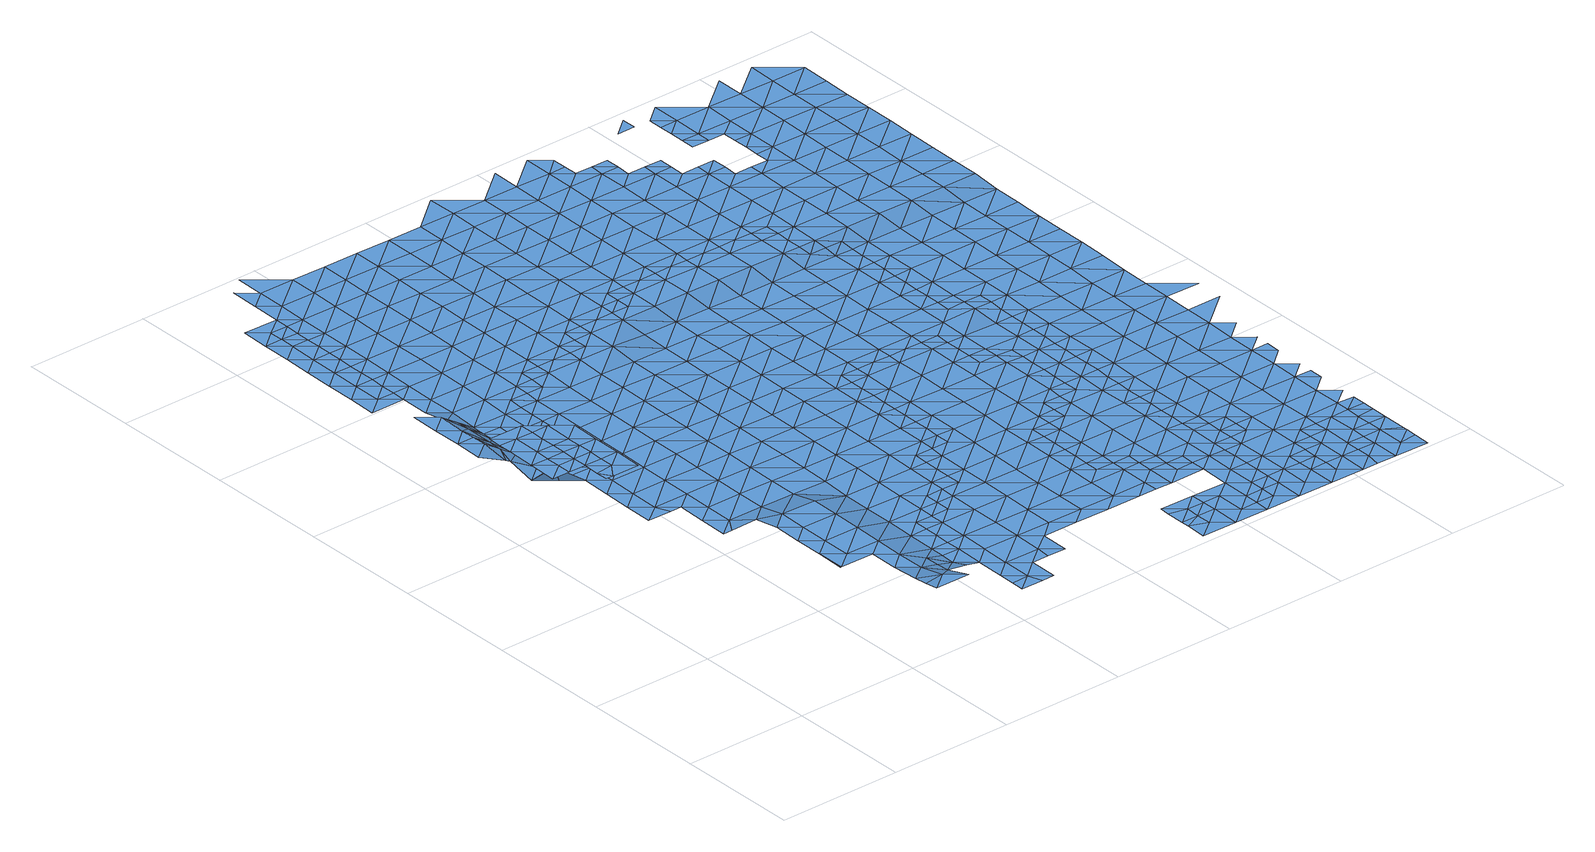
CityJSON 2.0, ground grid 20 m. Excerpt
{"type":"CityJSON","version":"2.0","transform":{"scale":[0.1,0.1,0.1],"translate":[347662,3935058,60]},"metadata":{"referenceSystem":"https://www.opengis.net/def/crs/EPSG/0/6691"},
"CityObjects":{
"waterbody1":{"type":"WaterBody","attributes":{"name":"7","class":"1140","function":"1","WaterBodyRiverFloodingRiskAttribute.description":"4","WaterBodyRiverFloodingRiskAttribute.rankOrg":"2","WaterBodyRiverFloodingRiskAttribute.adminType":"2","WaterBodyRiverFloodingRiskAttribute.scale":"L2"},"geometry":[{"type":"MultiSurface","lod":"1","boundaries":[[[0,1,2]],[[1,3,2]],[[1,0,4]],[[3,5,2]],[[6,2,5]],[[0,2,6]],[[3,1,7]]]}]},
"waterbody2":{"type":"WaterBody","attributes":{"name":"7","class":"1140","function":"1","WaterBodyRiverFloodingRiskAttribute.description":"4","WaterBodyRiverFloodingRiskAttribute.rankOrg":"3","WaterBodyRiverFloodingRiskAttribute.adminType":"2","WaterBodyRiverFloodingRiskAttribute.scale":"L2"},"geometry":[{"type":"MultiSurface","lod":"1","boundaries":[[[5,3,8]],[[8,3,7]],[[9,8,7]],[[10,11,12]],[[8,11,13]],[[13,5,8]],[[14,12,11]],[[14,11,15]],[[8,15,11]],[[9,15,8]],[[16,11,10]],[[11,16,13]]]}]},
"waterbody3":{"type":"WaterBody","attributes":{"name":"7","class":"1140","function":"1","WaterBodyRiverFloodingRiskAttribute.description":"4","WaterBodyRiverFloodingRiskAttribute.rankOrg":"2","WaterBodyRiverFloodingRiskAttribute.adminType":"2","WaterBodyRiverFloodingRiskAttribute.scale":"L2"},"geometry":[{"type":"MultiSurface","lod":"1","boundaries":[[[17,18,19]],[[20,4,19]],[[21,20,19]],[[19,18,21]],[[17,22,23]],[[17,19,22]],[[22,19,4]]]}]},
"waterbody4":{"type":"WaterBody","attributes":{"name":"7","class":"1140","function":"1","WaterBodyRiverFloodingRiskAttribute.description":"4","WaterBodyRiverFloodingRiskAttribute.rankOrg":"3","WaterBodyRiverFloodingRiskAttribute.adminType":"2","WaterBodyRiverFloodingRiskAttribute.scale":"L2"},"geometry":[{"type":"MultiSurface","lod":"1","boundaries":[[[20,21,24]],[[4,20,24]],[[24,1,4]],[[25,1,24]],[[1,25,7]],[[24,26,25]],[[21,26,24]]]}]},
"waterbody5":{"type":"WaterBody","attributes":{"name":"7","class":"1140","function":"1","WaterBodyRiverFloodingRiskAttribute.description":"4","WaterBodyRiverFloodingRiskAttribute.rankOrg":"4","WaterBodyRiverFloodingRiskAttribute.adminType":"2","WaterBodyRiverFloodingRiskAttribute.scale":"L2"},"geometry":[{"type":"MultiSurface","lod":"1","boundaries":[[[12,14,27]],[[27,15,28]],[[25,26,28]],[[9,25,28]],[[9,28,15]],[[14,15,27]],[[29,12,27]],[[9,7,25]],[[26,30,28]],[[30,27,28]],[[27,30,29]]]}]},
"waterbody6":{"type":"WaterBody","attributes":{"name":"7","class":"1140","function":"1","WaterBodyRiverFloodingRiskAttribute.description":"4","WaterBodyRiverFloodingRiskAttribute.rankOrg":"2","WaterBodyRiverFloodingRiskAttribute.adminType":"2","WaterBodyRiverFloodingRiskAttribute.scale":"L2"},"geometry":[{"type":"MultiSurface","lod":"1","boundaries":[[[31,32,29]],[[33,34,35]],[[34,36,35]],[[37,38,33]],[[31,39,32]],[[37,33,35]],[[36,40,35]],[[39,41,32]],[[32,41,42]],[[31,43,39]],[[44,45,46]],[[47,38,37]],[[40,48,35]],[[35,48,37]],[[45,49,46]],[[50,51,52]],[[53,40,54]],[[55,44,46]],[[56,44,55]],[[57,47,37]],[[54,42,53]],[[48,57,37]],[[42,41,53]],[[49,58,46]],[[59,60,61]],[[60,59,62]],[[39,63,41]],[[56,64,43]],[[53,65,40]],[[50,52,66]],[[40,65,48]],[[67,68,69]],[[64,56,55]],[[67,70,68]],[[47,57,71]],[[58,72,46]],[[39,43,63]],[[52,73,66]],[[74,50,66]],[[46,75,55]],[[76,50,74]],[[41,77,53]],[[58,62,78]],[[79,48,65]],[[62,59,78]],[[80,65,53]],[[67,81,70]],[[43,64,63]],[[72,75,46]],[[59,61,82]],[[69,83,67]],[[78,72,58]],[[84,41,63]],[[85,70,81]],[[86,76,74]],[[55,87,64]],[[77,80,53]],[[88,76,86]],[[89,79,65]],[[80,89,65]],[[90,74,66]],[[75,87,55]],[[85,91,73]],[[77,41,84]],[[92,66,73]],[[93,81,67]],[[91,85,81]],[[83,93,67]],[[94,59,82]],[[95,88,86]],[[82,88,95]],[[96,79,89]],[[92,90,66]],[[97,72,78]],[[74,98,86]],[[92,73,91]],[[78,59,99]],[[94,82,95]],[[63,64,100]],[[101,80,77]],[[81,93,102]],[[91,81,103]],[[99,97,78]],[[97,75,72]],[[86,98,95]],[[59,94,99]],[[81,102,103]],[[64,87,100]],[[84,104,77]],[[84,63,104]],[[98,74,90]],[[105,92,91]],[[104,63,100]],[[101,77,106]],[[75,107,87]],[[104,108,77]],[[91,103,109]],[[110,90,92]],[[111,95,98]],[[112,75,97]],[[94,95,113]],[[94,114,99]],[[106,77,108]],[[87,115,100]],[[103,116,109]],[[105,91,109]],[[113,95,111]],[[107,75,112]],[[117,98,90]],[[118,119,120]],[[116,121,109]],[[110,92,105]],[[118,106,108]],[[120,106,118]],[[122,111,98]],[[94,113,114]],[[87,107,115]],[[97,99,123]],[[124,125,109]],[[109,125,105]],[[104,100,126]],[[104,127,108]],[[117,90,110]],[[109,121,124]],[[128,119,118]],[[129,119,128]],[[123,99,114]],[[126,100,115]],[[130,129,128]],[[131,110,105]],[[108,127,118]],[[112,97,132]],[[112,133,107]],[[134,131,105]],[[134,105,125]],[[135,130,128]],[[122,98,117]],[[113,111,122]],[[132,97,123]],[[132,133,112]],[[113,136,114]],[[107,133,115]],[[104,126,127]],[[118,137,128]],[[127,137,118]],[[128,138,135]],[[139,117,110]],[[114,140,123]],[[141,110,131]],[[113,122,136]],[[137,142,128]],[[143,122,117]],[[126,115,144]],[[140,114,136]],[[145,132,123]],[[115,133,144]],[[138,128,142]],[[126,146,127]],[[131,147,141]],[[139,110,141]],[[139,143,117]],[[148,145,123]],[[148,123,140]],[[122,149,136]],[[126,144,150]],[[151,152,153]],[[127,154,137]],[[151,138,142]],[[147,155,141]],[[153,138,151]],[[156,155,147]],[[126,150,146]],[[136,157,140]],[[133,132,158]],[[133,159,144]],[[155,160,141]],[[141,160,139]],[[137,161,142]],[[162,152,151]],[[122,143,149]],[[154,161,137]],[[132,145,158]],[[127,146,154]],[[140,163,148]],[[151,164,162]],[[160,165,139]],[[159,133,158]],[[136,149,157]],[[148,163,145]],[[150,166,146]],[[150,144,166]],[[151,142,167]],[[143,139,165]],[[168,158,145]],[[166,144,159]],[[140,157,163]],[[167,142,161]],[[151,167,164]],[[143,169,149]],[[146,170,154]],[[160,171,165]],[[172,143,165]],[[149,169,157]],[[145,163,168]],[[146,166,173]],[[154,174,161]],[[175,164,167]],[[171,176,165]],[[169,143,172]],[[176,177,165]],[[146,173,170]],[[157,178,163]],[[158,168,179]],[[159,158,180]],[[177,181,165]],[[167,182,175]],[[180,158,179]],[[172,165,181]],[[180,183,159]],[[174,154,170]],[[163,178,168]],[[157,169,184]],[[166,159,183]],[[166,185,173]],[[186,187,172]],[[167,161,188]],[[186,172,181]],[[169,172,187]],[[183,185,166]],[[185,170,173]],[[157,184,178]],[[189,179,168]],[[167,188,182]],[[161,174,188]],[[169,190,184]],[[191,174,170]],[[192,168,178]],[[185,191,170]],[[193,194,195]],[[195,182,193]],[[169,187,190]],[[182,188,193]],[[196,188,174]],[[168,192,189]],[[180,179,197]],[[180,198,183]],[[191,196,174]],[[199,194,193]],[[187,200,190]],[[197,179,189]],[[201,185,183]],[[184,190,202]],[[178,184,203]],[[196,204,188]],[[193,205,199]],[[200,206,190]],[[198,180,197]],[[184,202,203]],[[192,207,189]],[[204,208,188]],[[185,201,191]],[[192,178,207]],[[208,205,193]],[[206,209,190]],[[190,209,202]],[[193,188,208]],[[200,210,206]],[[207,178,203]],[[211,212,213]],[[211,214,215]],[[183,198,201]],[[216,196,191]],[[209,217,202]],[[218,203,202]],[[217,218,202]],[[214,211,213]],[[212,219,213]],[[197,189,220]],[[221,198,197]],[[220,189,207]],[[222,204,196]],[[218,223,203]],[[224,207,203]],[[191,201,225]],[[226,205,208]],[[223,224,203]],[[227,214,213]],[[216,191,225]],[[222,208,204]],[[221,197,220]],[[228,201,198]],[[227,213,219]],[[229,226,208]],[[230,231,207]],[[207,231,220]],[[207,224,230]],[[232,198,221]],[[196,216,222]],[[233,227,219]],[[201,234,225]],[[235,236,220]],[[228,198,232]],[[220,231,235]],[[228,234,201]],[[221,220,236]],[[208,237,229]],[[225,234,216]],[[238,239,240]],[[227,241,242]],[[233,241,227]],[[208,222,237]],[[243,244,239]],[[233,219,245]],[[246,242,241]],[[216,247,222]],[[221,248,232]],[[234,247,216]],[[239,238,243]],[[249,229,250]],[[243,251,244]],[[251,252,253]],[[254,241,233]],[[221,236,255]],[[229,237,250]],[[256,249,250]],[[253,244,251]],[[257,233,245]],[[258,246,241]],[[232,259,228]],[[238,260,243]],[[247,261,222]],[[222,262,237]],[[263,256,250]],[[254,233,257]],[[236,264,255]],[[248,259,232]],[[259,234,228]],[[265,266,267]],[[221,255,248]],[[267,252,265]],[[252,251,265]],[[268,269,270]],[[258,241,254]],[[271,251,243]],[[264,272,255]],[[273,247,234]],[[274,266,265]],[[263,250,275]],[[222,261,262]],[[260,270,276]],[[259,273,234]],[[270,269,276]],[[243,260,277]],[[250,237,278]],[[279,248,255]],[[280,261,247]],[[258,254,281]],[[250,278,275]],[[281,254,282]],[[265,283,274]],[[260,276,277]],[[237,262,278]],[[269,284,276]],[[285,286,258]],[[243,277,271]],[[255,272,279]],[[265,251,287]],[[258,281,285]],[[280,247,273]],[[282,288,281]],[[280,289,261]],[[284,290,276]],[[261,291,262]],[[265,287,283]],[[292,275,278]],[[285,293,286]],[[294,288,282]],[[295,277,276]],[[251,271,287]],[[272,296,279]],[[297,298,248]],[[299,286,293]],[[259,298,273]],[[288,300,281]],[[284,299,293]],[[248,279,297]],[[259,248,298]],[[290,295,276]],[[285,281,300]],[[262,301,278]],[[293,290,284]],[[296,302,279]],[[277,303,271]],[[291,261,289]],[[304,305,306]],[[304,283,305]],[[273,307,280]],[[308,309,285]],[[292,278,310]],[[308,285,300]],[[283,287,305]],[[293,285,309]],[[271,303,287]],[[302,311,279]],[[309,312,293]],[[313,290,293]],[[279,311,297]],[[314,306,305]],[[278,301,310]],[[307,273,298]],[[315,289,280]],[[312,313,293]],[[262,291,301]],[[277,295,303]],[[316,315,280]],[[317,298,297]],[[290,318,295]],[[280,307,316]],[[318,290,313]],[[289,319,291]],[[320,310,301]],[[314,305,321]],[[302,322,311]],[[287,303,323]],[[319,301,291]],[[305,287,324]],[[318,325,295]],[[326,297,311]],[[325,327,295]],[[295,327,303]],[[313,328,318]],[[322,329,311]],[[287,323,324]],[[317,297,326]],[[317,330,298]],[[321,305,324]],[[319,289,315]],[[331,332,333]],[[334,335,331]],[[327,336,303]],[[337,323,303]],[[307,330,316]],[[320,301,338]],[[328,313,339]],[[336,337,303]],[[307,298,330]],[[340,338,301]],[[331,333,334]],[[341,318,328]],[[342,315,316]],[[337,343,323]],[[344,321,324]],[[345,321,344]],[[346,347,329]],[[340,301,319]],[[347,335,334]],[[346,335,347]],[[339,348,328]],[[343,349,323]],[[323,349,324]],[[330,342,316]],[[350,345,344]],[[333,351,334]],[[326,311,352]],[[344,353,350]],[[354,341,328]],[[311,329,352]],[[353,355,356]],[[326,357,317]],[[349,358,324]],[[359,344,324]],[[356,350,353]],[[360,319,315]],[[361,354,328]],[[361,328,348]],[[358,359,324]],[[342,362,315]],[[363,338,340]],[[329,347,352]],[[334,364,347]],[[362,360,315]],[[360,340,319]],[[365,330,317]],[[366,367,351]],[[367,355,353]],[[366,355,367]],[[326,352,357]],[[368,369,344]],[[344,359,368]],[[334,351,364]],[[353,344,369]],[[370,365,317]],[[363,340,371]],[[347,372,352]],[[317,357,370]],[[330,373,342]],[[374,371,340]],[[375,376,353]],[[351,367,364]],[[353,369,375]],[[367,353,376]],[[373,362,342]],[[357,352,377]],[[347,364,378]],[[374,340,360]],[[379,364,367]],[[380,379,367]],[[380,367,376]],[[381,382,357]],[[362,383,360]],[[357,377,381]],[[347,378,372]],[[370,357,382]],[[377,352,372]],[[330,365,373]],[[379,384,364]],[[382,385,370]],[[386,371,374]],[[384,387,364]],[[364,387,378]],[[385,388,370]],[[370,388,365]],[[389,390,360]],[[360,390,374]],[[362,391,383]],[[360,383,389]],[[392,377,372]],[[387,393,378]],[[362,373,391]],[[394,373,365]],[[374,395,386]],[[393,396,378]],[[378,396,372]],[[397,394,365]],[[397,365,388]],[[395,374,390]],[[398,392,372]],[[399,383,391]],[[400,386,395]],[[401,391,373]],[[402,401,373]],[[372,396,398]],[[373,394,402]],[[403,392,398]],[[401,404,391]],[[404,405,391]],[[399,391,405]]]}]},
"waterbody7":{"type":"WaterBody","attributes":{"name":"7","class":"1140","function":"1","WaterBodyRiverFloodingRiskAttribute.description":"4","WaterBodyRiverFloodingRiskAttribute.rankOrg":"1","WaterBodyRiverFloodingRiskAttribute.adminType":"2","WaterBodyRiverFloodingRiskAttribute.scale":"L2"},"geometry":[{"type":"MultiSurface","lod":"1","boundaries":[[[406,54,407]],[[407,408,406]],[[40,36,54]],[[54,36,407]],[[36,34,407]],[[407,34,408]],[[54,406,42]]]}]},
"waterbody8":{"type":"WaterBody","attributes":{"name":"7","class":"1140","function":"1","WaterBodyRiverFloodingRiskAttribute.description":"4","WaterBodyRiverFloodingRiskAttribute.rankOrg":"3","WaterBodyRiverFloodingRiskAttribute.adminType":"2","WaterBodyRiverFloodingRiskAttribute.scale":"L2"},"geometry":[{"type":"MultiSurface","lod":"1","boundaries":[[[79,57,48]],[[57,409,71]],[[79,409,57]],[[71,410,411]],[[71,409,410]],[[79,96,409]],[[101,89,80]],[[412,411,413]],[[411,410,413]],[[96,414,409]],[[415,96,89]],[[409,416,410]],[[417,412,413]],[[418,412,417]],[[419,418,417]],[[414,416,409]],[[89,101,415]],[[415,414,96]],[[417,420,419]],[[421,420,422]],[[421,419,420]],[[416,423,410]],[[101,120,415]],[[420,424,422]],[[413,410,423]],[[424,425,426]],[[119,414,415]],[[426,422,424]],[[120,101,106]],[[120,119,415]],[[417,427,420]],[[424,428,425]],[[417,413,427]],[[428,429,430]],[[430,425,428]],[[129,130,414]],[[129,414,119]],[[427,413,423]],[[416,414,130]],[[428,431,429]],[[431,432,433]],[[420,434,424]],[[433,429,431]],[[435,423,416]],[[432,436,437]],[[431,436,432]],[[420,427,438]],[[437,436,439]],[[440,435,416]],[[416,130,440]],[[434,420,438]],[[434,441,424]],[[428,424,441]],[[439,442,443]],[[440,130,135]],[[439,436,442]],[[441,444,428]],[[427,423,445]],[[427,446,438]],[[431,428,444]],[[431,447,436]],[[135,138,440]],[[445,423,435]],[[448,443,449]],[[443,442,449]],[[438,446,434]],[[138,153,440]],[[152,435,440]],[[436,450,442]],[[153,152,440]],[[427,445,446]],[[431,444,447]],[[446,451,434]],[[434,452,441]],[[442,453,449]],[[454,435,152]],[[436,447,450]],[[452,455,441]],[[453,442,450]],[[456,449,453]],[[162,454,152]],[[434,451,452]],[[445,435,457]],[[445,458,446]],[[444,441,455]],[[444,459,447]],[[457,435,454]],[[457,458,445]],[[446,460,451]],[[162,164,454]],[[458,460,446]],[[444,455,459]],[[451,461,452]],[[450,447,462]],[[164,463,454]],[[460,461,451]],[[464,455,452]],[[447,459,462]],[[453,450,465]],[[463,466,454]],[[465,450,462]],[[457,454,466]],[[457,467,458]],[[455,468,459]],[[164,175,463]],[[464,452,461]],[[458,469,460]],[[459,470,462]],[[175,182,463]],[[468,455,464]],[[457,466,467]],[[194,466,463]],[[195,194,463]],[[463,182,195]],[[458,467,469]],[[461,471,464]],[[459,468,470]],[[461,460,471]],[[465,462,472]],[[471,460,469]],[[472,462,470]],[[464,473,468]],[[474,466,194]],[[466,475,467]],[[471,473,464]],[[199,474,194]],[[468,476,470]],[[475,466,474]],[[469,467,475]],[[468,473,476]],[[199,205,474]],[[477,478,469]],[[469,475,477]],[[471,469,478]],[[471,479,473]],[[470,476,480]],[[472,470,481]],[[205,482,474]],[[478,479,471]],[[481,470,480]],[[474,483,475]],[[473,484,476]],[[226,482,205]],[[475,485,477]],[[483,485,475]],[[485,478,477]],[[474,482,483]],[[473,479,484]],[[480,486,481]],[[480,476,486]],[[226,249,482]],[[487,479,478]],[[476,484,486]],[[485,487,478]],[[486,488,481]],[[249,256,482]],[[482,256,483]],[[226,229,249]],[[479,489,484]],[[256,490,483]],[[483,490,485]],[[479,487,489]],[[485,491,487]],[[484,489,492]],[[486,484,493]],[[490,256,263]],[[493,484,492]],[[491,485,490]],[[491,494,487]],[[487,495,489]],[[282,254,257]],[[488,486,496]],[[257,245,497]],[[263,275,490]],[[496,486,493]],[[496,498,488]],[[282,257,497]],[[497,245,499]],[[487,494,495]],[[490,500,491]],[[492,489,501]],[[497,294,282]],[[490,275,502]],[[294,497,499]],[[489,495,501]],[[491,503,494]],[[493,492,504]],[[275,292,502]],[[504,492,501]],[[496,493,504]],[[505,294,499]],[[490,502,500]],[[496,506,498]],[[494,507,495]],[[292,310,502]],[[491,500,503]],[[505,508,294]],[[495,509,501]],[[496,504,506]],[[288,294,508]],[[505,499,510]],[[300,288,508]],[[507,494,503]],[[502,511,500]],[[512,300,508]],[[308,300,512]],[[505,513,508]],[[309,308,512]],[[502,310,511]],[[509,495,507]],[[504,501,509]],[[514,506,504]],[[513,505,510]],[[512,515,309]],[[500,516,503]],[[515,313,312]],[[312,309,515]],[[310,320,511]],[[517,518,508]],[[508,513,517]],[[519,507,503]],[[514,504,509]],[[512,508,518]],[[510,520,513]],[[500,511,521]],[[514,522,506]],[[339,313,515]],[[320,338,511]],[[516,519,503]],[[522,523,506]],[[500,521,516]],[[318,341,325]],[[510,524,520]],[[525,513,520]],[[348,339,515]],[[325,526,327]],[[519,527,507]],[[528,529,512]],[[511,530,521]],[[512,518,528]],[[325,341,526]],[[526,531,327]],[[529,348,515]],[[509,507,527]],[[515,512,529]],[[531,337,336]],[[520,532,525]],[[336,327,531]],[[528,518,533]],[[511,338,530]],[[532,520,524]],[[534,516,521]],[[341,354,526]],[[363,530,338]],[[531,535,337]],[[514,509,536]],[[514,537,522]],[[343,535,349]],[[343,337,535]],[[534,519,516]],[[536,509,527]],[[533,538,528]],[[539,521,530]],[[540,541,524]],[[354,542,526]],[[524,541,532]],[[529,543,348]],[[543,354,361]],[[535,544,349]],[[544,359,358]],[[545,529,528]],[[526,546,531]],[[361,348,543]],[[363,371,530]],[[358,349,544]],[[547,545,528]],[[548,527,519]],[[547,528,538]],[[521,539,534]],[[514,536,537]],[[543,542,354]],[[549,532,541]],[[368,359,550]],[[359,544,550]],[[548,519,534]],[[369,368,550]],[[546,551,531]],[[541,540,552]],[[522,537,553]],[[554,543,529]],[[530,555,539]],[[526,542,546]],[[548,556,527]],[[527,557,536]],[[558,529,545]],[[541,559,549]],[[535,531,551]],[[535,560,544]],[[530,371,561]],[[375,369,562]],[[556,557,527]],[[559,541,552]],[[558,554,529]],[[386,561,371]],[[369,550,562]],[[376,375,562]],[[537,536,563]],[[543,554,542]],[[564,553,537]],[[565,379,380]],[[381,377,392]],[[558,545,566]],[[567,564,537]],[[565,376,562]],[[380,376,565]],[[530,561,555]],[[537,563,567]],[[560,535,551]],[[550,544,560]],[[552,568,559]],[[534,539,569]],[[563,536,557]],[[382,381,570]],[[554,571,542]],[[565,572,379]],[[381,392,570]],[[542,573,546]],[[560,574,550]],[[575,568,552]],[[386,400,561]],[[570,576,382]],[[550,577,562]],[[548,534,569]],[[384,572,387]],[[384,379,572]],[[566,578,558]],[[385,576,388]],[[539,555,569]],[[385,382,576]],[[579,556,548]],[[389,580,390]],[[389,383,580]],[[569,581,548]],[[582,583,584]],[[585,563,557]],[[392,403,570]],[[582,559,583]],[[572,586,387]],[[383,399,580]],[[559,568,583]],[[393,586,396]],[[587,394,397]],[[393,387,586]],[[588,555,561]],[[578,589,558]],[[551,546,573]],[[587,388,576]],[[397,388,587]],[[557,556,590]],[[577,550,574]],[[565,562,577]],[[591,390,580]],[[592,585,557]],[[395,390,591]],[[542,571,573]],[[551,593,560]],[[594,584,583]],[[558,595,554]],[[400,395,591]],[[399,405,580]],[[570,596,576]],[[597,403,398]],[[561,400,598]],[[599,568,575]],[[600,401,402]],[[398,396,597]],[[557,590,592]],[[548,581,579]],[[583,568,601]],[[402,394,600]],[[590,556,579]],[[396,586,597]],[[555,602,569]],[[572,565,603]],[[568,599,601]],[[601,604,583]],[[394,587,600]],[[605,574,560]],[[583,606,594]],[[554,607,571]],[[585,592,608]],[[570,403,596]],[[400,591,598]],[[572,609,586]],[[551,573,593]],[[610,591,580]],[[604,606,583]],[[588,561,598]],[[405,610,580]],[[565,577,603]],[[603,609,572]],[[589,578,611]],[[600,612,401]],[[596,613,576]],[[576,614,587]],[[595,607,554]],[[615,605,560]],[[404,401,612]],[[558,589,595]],[[403,597,596]],[[569,616,581]],[[617,590,579]],[[615,560,593]],[[618,577,574]],[[405,404,612]],[[613,614,576]],[[614,600,587]],[[571,619,573]],[[581,620,579]],[[602,555,588]],[[602,616,569]],[[612,610,405]],[[621,598,591]],[[607,619,571]],[[611,622,589]],[[623,617,579]],[[624,622,611]],[[625,593,573]],[[597,586,626]],[[620,623,579]],[[627,612,600]],[[628,595,589]],[[629,621,591]],[[577,630,603]],[[581,616,620]],[[586,609,626]],[[631,588,598]],[[591,610,629]],[[630,609,603]],[[593,625,615]],[[632,613,596]],[[574,605,618]],[[617,623,633]],[[631,602,588]],[[627,600,614]],[[597,626,634]],[[595,635,607]],[[596,597,632]],[[627,636,612]],[[612,637,610]],[[638,620,616]],[[573,619,625]],[[632,597,634]],[[577,618,630]],[[636,637,612]],[[635,639,607]],[[615,640,605]],[[631,598,621]],[[641,614,613]],[[609,642,626]],[[610,637,629]],[[616,602,643]],[[640,618,605]],[[631,644,602]],[[619,607,645]],[[615,625,646]],[[647,613,632]],[[648,649,616]],[[614,641,627]],[[609,630,650]],[[648,616,643]],[[638,616,649]],[[619,651,625]],[[643,602,644]],[[629,652,621]],[[634,626,642]],[[615,646,640]],[[641,613,647]],[[609,650,642]],[[653,632,634]],[[652,631,621]],[[651,654,625]],[[618,655,630]],[[656,636,627]],[[625,657,646]],[[629,637,658]],[[659,655,618]],[[655,650,630]],[[660,643,644]],[[661,662,663]],[[664,653,634]],[[665,656,627]],[[618,640,659]],[[666,644,631]],[[634,642,664]],[[629,658,652]],[[627,641,665]],[[646,667,640]],[[636,668,637]],[[669,660,644]],[[647,632,653]],[[656,668,636]],[[670,641,647]],[[650,671,642]],[[637,668,658]],[[672,669,644]],[[631,652,666]],[[673,674,675]],[[676,671,650]],[[673,677,678]],[[670,665,641]],[[642,671,664]],[[679,647,653]],[[640,680,659]],[[650,655,676]],[[681,652,658]],[[673,675,677]],[[668,682,658]],[[677,683,678]],[[644,666,672]],[[684,683,685]],[[670,647,679]],[[684,678,683]],[[682,681,658]],[[686,656,665]],[[675,687,677]],[[664,688,653]],[[652,681,666]],[[672,689,669]],[[689,690,691]],[[683,692,685]],[[693,676,655]],[[691,669,689]],[[694,686,665]],[[656,686,668]],[[664,671,695]],[[665,670,694]],[[666,696,672]],[[688,664,695]],[[679,653,688]],[[697,690,698]],[[690,689,698]],[[699,670,679]],[[687,697,698]],[[668,700,682]],[[677,687,701]],[[702,689,672]],[[686,700,668]],[[683,703,692]],[[666,681,704]],[[683,677,703]],[[699,694,670]],[[705,679,688]],[[696,666,704]],[[687,698,701]],[[696,702,672]],[[703,677,701]],[[700,706,682]],[[689,707,698]],[[699,679,705]],[[708,704,681]],[[702,707,689]],[[681,682,708]],[[698,709,701]],[[710,711,694]],[[711,700,686]],[[708,682,706]],[[709,703,701]],[[694,699,710]],[[686,694,711]],[[708,712,704]],[[704,713,696]],[[714,706,700]],[[712,713,704]],[[709,698,707]],[[702,696,713]],[[706,715,708]],[[700,711,714]],[[714,715,706]],[[716,703,709]],[[713,717,702]],[[702,718,707]],[[717,718,702]],[[719,703,716]],[[707,718,709]],[[720,713,712]],[[708,715,721]],[[712,708,722]],[[709,723,716]],[[722,708,721]],[[724,717,713]],[[725,709,718]],[[720,712,722]],[[724,718,717]],[[723,726,716]],[[709,725,723]],[[724,713,720]],[[725,718,727]],[[727,718,724]],[[728,729,725]],[[729,726,723]],[[728,725,727]],[[723,725,729]]]}]},
"waterbody9":{"type":"WaterBody","attributes":{"name":"7","class":"1140","function":"1","WaterBodyRiverFloodingRiskAttribute.description":"4","WaterBodyRiverFloodingRiskAttribute.rankOrg":"2","WaterBodyRiverFloodingRiskAttribute.adminType":"2","WaterBodyRiverFloodingRiskAttribute.scale":"L2"},"geometry":[{"type":"MultiSurface","lod":"1","boundaries":[[[418,419,730]],[[419,731,730]],[[421,731,419]],[[421,422,731]],[[426,425,732]],[[425,733,732]],[[732,733,734]],[[735,734,733]],[[735,736,737]],[[430,429,733]],[[429,736,733]],[[429,433,736]],[[738,739,730]],[[738,731,740]],[[422,426,732]],[[731,422,732]],[[730,731,738]],[[741,737,736]],[[733,736,735]],[[425,430,733]],[[739,412,730]],[[732,740,731]],[[433,741,736]],[[432,741,433]],[[412,418,730]],[[734,740,732]]]}]},
"waterbody10":{"type":"WaterBody","attributes":{"name":"7","class":"1140","function":"1","WaterBodyRiverFloodingRiskAttribute.description":"4","WaterBodyRiverFloodingRiskAttribute.rankOrg":"1","WaterBodyRiverFloodingRiskAttribute.adminType":"2","WaterBodyRiverFloodingRiskAttribute.scale":"L2"},"geometry":[{"type":"MultiSurface","lod":"1","boundaries":[[[742,743,737]],[[439,743,742]],[[437,439,742]],[[741,437,742]],[[737,741,742]],[[432,437,741]]]}]},
"waterbody11":{"type":"WaterBody","attributes":{"name":"7","class":"1140","function":"1","WaterBodyRiverFloodingRiskAttribute.description":"4","WaterBodyRiverFloodingRiskAttribute.rankOrg":"1","WaterBodyRiverFloodingRiskAttribute.adminType":"2","WaterBodyRiverFloodingRiskAttribute.scale":"L2"},"geometry":[{"type":"MultiSurface","lod":"1","boundaries":[[[267,266,744]],[[745,746,747]],[[747,746,748]],[[749,750,751]],[[751,752,753]],[[754,753,755]],[[124,754,125]],[[366,333,756]],[[366,756,355]],[[356,355,757]],[[356,757,350]],[[350,757,758]],[[306,314,758]],[[759,760,306]],[[760,761,266]],[[266,761,744]],[[762,744,763]],[[244,253,762]],[[269,764,299]],[[765,764,268]],[[766,767,745]],[[748,746,768]],[[769,770,93]],[[771,772,746]],[[772,768,746]],[[766,773,767]],[[773,774,767]],[[775,771,746]],[[286,764,765]],[[286,299,764]],[[269,299,284]],[[253,252,762]],[[252,744,762]],[[744,252,267]],[[776,761,777]],[[274,760,266]],[[274,283,760]],[[760,283,304]],[[304,306,760]],[[314,321,758]],[[345,758,321]],[[345,350,758]],[[366,351,333]],[[116,103,770]],[[103,102,770]],[[121,116,770]],[[124,121,754]],[[754,778,753]],[[778,751,753]],[[778,749,751]],[[774,749,778]],[[774,779,749]],[[779,750,749]],[[780,750,779]],[[781,750,780]],[[781,782,750]],[[781,783,782]],[[784,783,781]],[[784,240,783]],[[238,240,784]],[[239,244,785]],[[244,762,785]],[[762,786,785]],[[762,763,786]],[[763,787,786]],[[763,788,787]],[[744,788,763]],[[744,761,788]],[[788,761,776]],[[102,93,770]],[[759,777,761]],[[777,759,789]],[[789,759,757]],[[759,758,757]],[[759,306,758]],[[756,789,757]],[[756,790,789]],[[332,790,756]],[[791,790,332]],[[790,791,792]],[[792,791,793]],[[793,791,794]],[[335,794,791]],[[346,794,335]],[[346,322,794]],[[346,329,322]],[[795,302,296]],[[795,794,302]],[[296,272,795]],[[796,795,272]],[[796,797,795]],[[231,797,796]],[[230,797,231]],[[230,224,797]],[[177,176,798]],[[787,798,176]],[[787,176,799]],[[171,799,176]],[[171,155,799]],[[155,171,160]],[[155,156,799]],[[800,156,147]],[[755,156,800]],[[754,755,800]],[[800,125,754]],[[134,125,800]],[[134,800,131]],[[147,131,800]],[[755,799,156]],[[799,755,752]],[[755,753,752]],[[787,799,752]],[[181,177,798]],[[801,181,798]],[[801,798,776]],[[801,776,210]],[[210,776,802]],[[206,210,802]],[[217,209,803]],[[802,803,209]],[[802,777,803]],[[803,777,804]],[[803,804,805]],[[805,804,792]],[[804,789,792]],[[803,805,218]],[[223,218,805]],[[805,224,223]],[[803,218,217]],[[206,802,209]],[[200,801,210]],[[200,187,801]],[[186,181,801]],[[186,801,187]],[[264,236,796]],[[236,235,796]],[[224,805,797]],[[797,805,793]],[[235,231,796]],[[797,793,795]],[[264,796,272]],[[322,302,794]],[[331,335,791]],[[795,793,794]],[[805,792,793]],[[331,791,332]],[[333,332,756]],[[792,789,790]],[[355,756,757]],[[777,789,804]],[[761,760,759]],[[776,777,802]],[[776,798,788]],[[788,798,787]],[[786,787,752]],[[751,786,752]],[[782,786,751]],[[785,786,782]],[[238,270,260]],[[239,785,240]],[[270,238,784]],[[784,268,270]],[[806,268,784]],[[765,268,806]],[[806,807,765]],[[807,806,808]],[[806,781,808]],[[781,780,808]],[[269,268,764]],[[240,785,783]],[[806,784,781]],[[782,783,785]],[[750,782,751]],[[774,778,767]],[[767,778,775]],[[767,775,745]],[[775,746,745]],[[778,809,775]],[[775,809,810]],[[769,810,770]],[[810,771,775]],[[810,121,770]],[[121,809,754]],[[810,809,121]],[[778,754,809]]]}]},
"waterbody12":{"type":"WaterBody","attributes":{"name":"7","class":"1140","function":"1","WaterBodyRiverFloodingRiskAttribute.description":"4","WaterBodyRiverFloodingRiskAttribute.rankOrg":"1","WaterBodyRiverFloodingRiskAttribute.adminType":"2","WaterBodyRiverFloodingRiskAttribute.scale":"L2"},"geometry":[{"type":"MultiSurface","lod":"1","boundaries":[[[227,242,214]],[[215,811,812]],[[215,214,811]],[[242,246,811]],[[811,246,813]],[[812,811,813]],[[214,242,811]]]}]},
"waterbody13":{"type":"WaterBody","attributes":{"name":"7","class":"1140","function":"1","WaterBodyRiverFloodingRiskAttribute.description":"4","WaterBodyRiverFloodingRiskAttribute.rankOrg":"4","WaterBodyRiverFloodingRiskAttribute.adminType":"2","WaterBodyRiverFloodingRiskAttribute.scale":"L2"},"geometry":[{"type":"MultiSurface","lod":"1","boundaries":[[[538,532,814]],[[549,559,814]],[[814,559,582]],[[611,578,815]],[[578,584,815]],[[584,578,816]],[[816,578,566]],[[566,545,816]],[[594,606,815]],[[817,815,606]],[[582,584,814]],[[532,549,814]],[[532,538,818]],[[538,533,818]],[[547,538,816]],[[533,518,818]],[[518,517,818]],[[517,513,818]],[[816,538,814]],[[525,532,818]],[[513,525,818]],[[816,545,547]],[[814,584,816]],[[584,594,815]],[[815,817,611]],[[817,624,611]]]}]}
},
"vertices":[
[35,534,141],[63,557,141],[35,557,141],[35,580,141],[63,534,141],[7,581,141],[6,535,141],[64,580,141],
[36,604,141],[64,603,141],[9,673,141],[37,650,141],[65,672,141],[8,627,141],[65,649,141],[64,626,141],[8,650,141],
[74,487,141],[119,487,141],[91,510,141],[91,533,141],[120,533,141],[62,507,141],[62,488,141],
[92,556,141],[92,580,141],[120,579,141],
[93,649,141],[92,603,141],[122,671,54],[121,625,141],
[123,671,53],[123,718,11],[68,857,48],[68,811,48],[96,834,48],[96,811,48],[97,880,48],[69,904,48],[151,694,11],[124,810,30],[151,740,11],[124,764,20],[179,670,11],[177,578,11],[176,532,11],[205,554,11],[105,903,31],[125,856,30],[214,531,11],[286,299,21],[285,253,21],[286,253,21],[152,787,11],[124,787,30],[206,601,11],[178,624,11],[125,879,30],[233,531,11],[260,461,11],[231,438,11],[245,438,11],[232,485,11],[207,693,11],[207,647,11],[153,833,11],[314,275,21],[368,136,31],[339,135,28],[339,113,31],[340,159,25],[126,903,21],[262,553,11],[341,252,21],[314,321,21],[262,600,11],[286,345,21],[209,786,11],[261,507,11],[153,856,11],[181,809,11],[369,182,21],[288,437,13],[396,112,31],[208,739,11],[341,205,21],[315,368,21],[263,646,11],[287,391,21],[181,832,11],[371,320,21],[369,228,21],[370,274,21],[397,158,17],[317,460,11],[316,414,21],[182,855,11],[318,553,11],[372,367,21],[317,506,11],[264,692,11],[209,809,11],[397,181,15],[397,204,15],[265,738,11],[427,273,8],[238,808,11],[320,645,11],[266,785,11],[426,227,8],[428,320,8],[373,413,21],[319,599,11],[373,459,11],[374,505,11],[321,691,11],[426,204,8],[428,366,8],[266,831,11],[238,854,11],[238,831,11],[454,203,8],[429,412,8],[375,552,11],[454,227,8],[455,250,8],[321,737,11],[322,784,11],[267,877,11],[239,878,11],[239,901,12],[456,296,8],[376,598,11],[376,644,11],[455,273,8],[268,900,12],[430,458,10],[323,830,11],[296,900,12],[485,365,8],[431,504,10],[484,319,8],[324,876,11],[486,411,8],[377,690,11],[432,597,10],[379,783,11],[484,295,8],[432,551,10],[487,457,10],[378,736,11],[325,922,13],[297,946,13],[296,923,13],[380,829,11],[513,318,8],[512,295,8],[487,503,10],[433,643,10],[434,689,10],[513,341,8],[380,875,11],[325,945,13],[488,550,10],[353,945,13],[542,364,8],[435,735,10],[381,921,13],[489,596,10],[543,456,10],[436,828,10],[541,341,8],[543,410,8],[436,782,10],[437,874,10],[382,944,13],[570,340,8],[570,363,8],[545,549,10],[490,642,10],[491,688,10],[570,386,8],[410,944,13],[491,735,10],[544,502,10],[492,781,10],[571,410,8],[571,433,9],[438,920,13],[546,641,10],[600,455,10],[493,827,10],[546,595,10],[439,967,13],[411,990,13],[410,967,13],[494,873,10],[547,687,10],[548,734,10],[439,990,13],[600,432,9],[549,780,10],[601,501,10],[602,548,10],[495,919,10],[467,989,13],[628,455,9],[602,594,10],[495,966,13],[629,478,9],[628,432,9],[735,47,8],[734,14,8],[763,36,8],[763,60,8],[735,60,8],[550,872,10],[629,501,9],[629,524,9],[791,13,8],[603,640,10],[604,686,10],[551,918,10],[630,547,9],[630,570,9],[550,826,10],[496,989,13],[792,59,8],[605,779,10],[524,988,13],[631,593,9],[631,617,9],[605,733,10],[820,35,8],[606,825,10],[631,640,9],[632,663,9],[552,965,13],[766,244,8],[738,268,8],[738,245,8],[820,82,8],[792,82,8],[767,267,8],[739,291,8],[847,12,8],[792,105,8],[607,871,10],[661,732,9],[524,1011,13],[553,1011,13],[768,314,8],[740,337,8],[739,314,8],[848,58,8],[661,685,9],[525,1034,13],[848,35,8],[849,104,8],[662,778,9],[795,244,8],[608,917,10],[609,964,13],[553,1034,13],[660,662,9],[768,360,8],[740,384,8],[740,360,8],[794,198,8],[822,197,8],[794,221,8],[824,313,8],[689,662,9],[663,824,9],[769,383,8],[581,1033,13],[823,220,8],[823,267,8],[609,1010,13],[717,684,9],[664,870,9],[877,81,8],[877,58,8],[797,383,8],[851,197,8],[878,127,8],[850,151,8],[825,359,8],[905,80,8],[665,916,9],[879,219,8],[665,963,13],[610,1033,13],[879,173,8],[905,57,8],[880,266,8],[717,661,9],[718,731,9],[719,777,9],[850,174,8],[906,103,8],[666,1009,13],[745,661,9],[881,312,8],[797,406,8],[826,405,8],[798,429,8],[720,823,9],[906,126,8],[906,150,8],[638,1033,13],[774,683,9],[907,173,7],[907,196,7],[826,428,8],[721,916,9],[720,869,9],[775,776,9],[908,242,7],[722,962,13],[666,1032,13],[855,428,8],[773,660,9],[882,358,8],[882,404,7],[908,265,7],[775,730,9],[909,288,7],[936,218,7],[802,660,9],[776,822,9],[801,591,9],[800,567,9],[829,567,9],[829,590,9],[801,614,9],[909,311,7],[910,334,7],[695,1032,13],[936,195,7],[723,1008,13],[936,241,7],[777,868,9],[910,358,7],[883,450,8],[855,451,8],[801,637,9],[830,636,9],[964,195,7],[910,381,7],[855,474,8],[857,566,8],[831,682,9],[884,497,8],[965,241,7],[856,520,8],[856,497,8],[831,729,9],[911,404,7],[911,427,7],[779,961,13],[964,218,7],[778,915,9],[723,1031,13],[886,589,8],[833,821,9],[857,543,8],[885,543,8],[912,450,8],[912,473,8],[832,775,9],[751,1031,13],[887,682,10],[834,867,9],[779,1007,13],[912,496,8],[913,519,8],[859,705,9],[886,635,8],[914,565,8],[913,542,8],[860,728,9],[860,751,9],[807,937,11],[914,589,8],[860,774,9],[780,1030,13],[914,612,8],[861,798,9],[807,960,13],[807,983,13],[834,914,9],[888,705,10],[915,635,8],[862,844,9],[808,1006,13],[915,658,9],[861,821,9],[916,681,10],[835,937,11],[808,1030,13],[862,890,9],[862,867,9],[916,704,10],[863,913,9],[863,936,11],
[115,764,25],[96,787,48],[67,765,48],
[154,879,11],[155,925,13],[127,949,13],[127,995,13],[155,971,13],[210,878,11],[210,832,11],[211,924,13],[156,1018,13],[128,1018,13],[128,1041,13],[157,1064,13],[129,1064,13],[129,1087,13],[212,970,13],[158,1110,13],[130,1134,13],[129,1111,13],[213,1017,13],[159,1156,13],[131,1180,13],[130,1157,13],[159,1202,13],[131,1226,13],[131,1203,13],[214,1109,13],[269,969,13],[160,1249,13],[132,1249,13],[214,1063,13],[132,1272,13],[268,923,13],[215,1155,13],[161,1295,13],[133,1319,13],[216,1202,13],[269,1016,13],[270,1062,13],[217,1248,13],[134,1365,13],[162,1341,13],[218,1294,13],[271,1108,13],[272,1154,13],[218,1340,13],[325,968,13],[273,1201,13],[162,1387,13],[326,1015,13],[327,1061,13],[273,1247,13],[328,1107,13],[329,1153,13],[274,1293,13],[382,968,13],[329,1200,13],[275,1339,13],[383,1014,13],[384,1060,13],[330,1246,13],[384,1106,13],[331,1292,13],[385,1152,13],[332,1338,13],[386,1199,13],[439,1013,13],[440,1059,13],[387,1245,13],[441,1105,13],[442,1151,13],[443,1198,13],[388,1291,13],[388,1337,13],[496,1012,13],[497,1058,13],[443,1244,13],[498,1104,13],[444,1290,13],[498,1150,13],[445,1336,13],[499,1197,13],[554,1057,13],[554,1103,13],[500,1243,13],[501,1289,13],[555,1149,13],[556,1196,13],[502,1335,13],[876,34,8],[502,1382,13],[904,11,8],[611,1102,13],[557,1242,13],[610,1056,13],[612,1149,13],[558,1288,13],[933,34,8],[558,1334,13],[613,1195,13],[934,80,8],[613,1241,13],[961,10,8],[667,1055,13],[934,126,8],[962,56,8],[614,1287,13],[935,172,7],[668,1148,13],[962,79,8],[962,102,8],[669,1194,13],[989,33,8],[668,1101,13],[615,1333,13],[616,1380,13],[1017,9,8],[990,56,8],[937,265,7],[670,1240,13],[991,125,8],[992,171,7],[724,1054,13],[938,311,7],[1018,55,8],[991,102,8],[725,1147,13],[938,357,7],[671,1286,13],[672,1332,13],[1019,101,8],[724,1100,13],[1042,9,8],[1046,32,8],[993,264,7],[993,217,7],[939,403,7],[1020,148,7],[994,310,7],[1019,124,8],[726,1193,13],[1047,55,8],[940,449,8],[995,356,7],[1074,8,8],[672,1379,13],[1049,216,7],[781,1099,13],[727,1239,13],[727,1285,13],[1049,170,7],[1075,54,8],[996,402,7],[780,1053,13],[941,496,8],[700,1309,13],[700,1355,13],[941,542,8],[1048,147,7],[700,1332,13],[1103,31,8],[782,1146,13],[888,728,10],[1050,263,7],[942,588,8],[1051,309,7],[997,449,8],[1131,7,8],[889,774,10],[997,495,8],[1076,147,7],[783,1238,13],[835,960,13],[783,1192,13],[1075,77,8],[1104,77,8],[1076,100,8],[728,1308,13],[943,634,8],[890,820,10],[838,1098,13],[1105,169,8],[755,1262,13],[836,1006,13],[756,1285,13],[1052,355,7],[1104,100,8],[1106,215,7],[945,727,10],[944,681,10],[837,1052,13],[1131,34,8],[890,866,10],[1132,53,8],[838,1145,13],[998,541,8],[1132,60,8],[1053,448,8],[1132,99,8],[1107,262,7],[756,1308,13],[999,587,8],[892,959,13],[1105,146,8],[891,913,10],[945,773,10],[946,819,10],[1052,401,7],[839,1191,13],[784,1261,13],[1054,494,8],[1108,308,7],[811,1214,13],[894,1051,13],[1133,167,8],[812,1238,13],[1133,146,8],[1108,354,7],[1000,633,8],[947,865,10],[1134,192,7],[893,1005,13],[1055,540,8],[894,1097,13],[1001,726,10],[812,1261,13],[1001,680,10],[1135,238,7],[948,912,10],[949,958,13],[840,1214,13],[1135,261,7],[1110,447,8],[1003,818,10],[1056,632,8],[867,1167,13],[895,1144,13],[1135,284,7],[1109,400,7],[1002,772,10],[868,1190,13],[868,1214,13],[1056,586,8],[1136,331,7],[950,1050,13],[1058,725,10],[1137,355,7],[1111,539,8],[1004,911,10],[1137,377,7],[949,1004,13],[1111,493,8],[895,1167,13],[842,1353,13],[842,1376,13],[814,1353,13],[1057,679,10],[1004,864,10],[951,1097,13],[1138,423,8],[1005,957,13],[924,1166,13],[1060,817,10],[1113,631,8],[952,1143,13],[869,1283,13],[869,1260,13],[897,1259,13],[1112,585,8],[897,1282,13],[870,1306,13],[1059,771,10],[1167,492,8],[1007,1049,13],[1006,1003,13],[898,1329,13],[870,1329,13],[870,1352,13],[1061,910,10],[925,1259,13],[1115,724,10],[953,1189,13],[925,1213,13],[924,1189,13],[899,1375,13],[1168,538,8],[1060,863,10],[1114,678,10],[1008,1142,13],[925,1236,13],[953,1235,13],[1116,816,10],[1062,956,13],[954,1281,13],[1009,1188,13],[955,1328,13],[1008,1096,13],[1115,770,10],[1063,1002,13],[1010,1234,13],[1063,1048,13],[1011,1280,13],[1117,863,10],[1118,909,10],[1064,1095,13],[1065,1141,13],[1119,955,13],[1119,1001,13],[1012,1327,13],[1066,1187,13],[1067,1233,13],[1012,1373,13],[1122,1140,13],[1120,1047,13],[1121,1094,13],[1068,1326,13],[1122,1186,13],[1067,1279,13],[1069,1372,13],[1123,1232,13],[1124,1278,13],[1125,1325,13],
[100,1019,13],[100,1065,13],[101,1111,13],[102,1157,13],[73,1135,13],[74,1181,13],[103,1203,13],[75,1227,13],[72,1042,13],[71,996,13],[72,1088,13],[103,1227,13],
[103,1250,13],[76,1273,13],
[712,361,8],[509,110,8],[480,87,8],[508,64,8],[488,64,8],[595,178,8],[652,177,8],[596,224,8],[597,270,8],[539,225,8],[483,226,8],[540,271,8],[828,544,9],[827,498,9],[827,451,9],[770,452,9],[769,406,8],[712,407,8],[711,315,8],[654,316,8],[822,174,8],[793,151,8],[536,110,8],[538,133,8],[452,65,8],[431,158,12],[425,181,8],[452,111,8],[452,85,8],[566,109,8],[567,155,8],[481,134,8],[656,408,8],[713,453,9],[539,179,8],[623,154,8],[680,153,8],[709,176,8],[653,223,8],[709,222,8],[766,221,8],[710,268,8],[653,269,8],[598,317,8],[655,362,8],[771,499,9],[772,545,9],[772,591,9],[715,546,9],[716,592,9],[773,637,9],[716,638,9],[660,639,9],[659,593,9],[598,363,8],[541,318,8],[484,272,8],[599,409,8],[657,454,9],[657,501,9],[714,500,9],[658,547,9],[765,175,8],[766,152,8],[736,152,8],[482,180,8],[453,157,8],
[764,83,8],[735,90,8],[736,106,8],
[1047,78,8],[1104,123,8],[1048,124,8],[1133,125,8],[990,79,8]
]}
